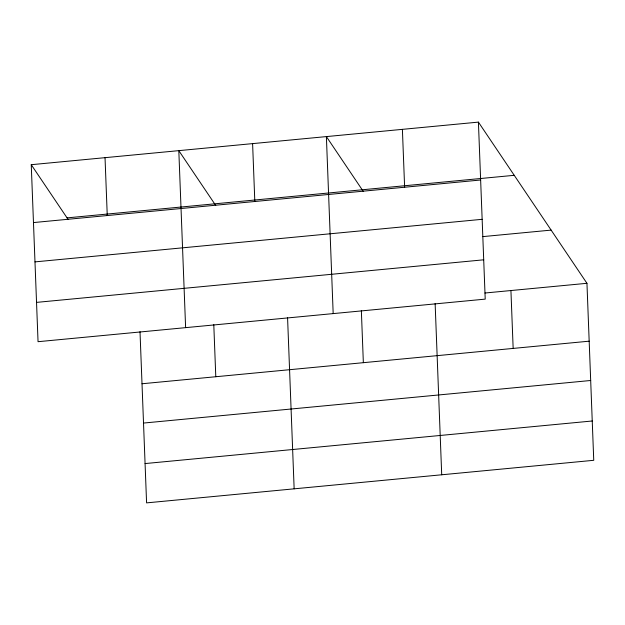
<?xml version="1.0" encoding="UTF-8"?>
<svg xmlns="http://www.w3.org/2000/svg" width="625" height="625" viewBox="0 0 625 625"><rect width="100%" height="100%" fill="white"/><g stroke="black" fill="none" stroke-linecap="round" stroke-linejoin="round"><path stroke-width="0.94" d="M478.414 122.117L485.219 299.125L38.047 341.695L31.25 164.695L478.414 122.117L586.953 283.305L593.75 460.305L146.586 502.883L140.008 331.664M67.062 217.883L514.234 175.312M33.477 222.57L480.641 180M34.984 261.883L482.148 219.313M482.812 236.617L551.133 230.109M36.539 302.383L483.711 259.812M484.953 293.016L586.953 283.305M142.008 383.758L589.172 341.18M143.516 423.062L590.688 380.492M145.07 463.57L592.242 420.992M363.266 191.375L326.383 136.594L333.18 313.602M215.703 205.422L178.812 150.648L185.617 327.648M31.25 164.695L68.133 219.477M510.93 290.539L513.156 348.414M435.133 303.562L441.711 474.781M402.398 129.359L404.625 187.234M361.352 310.594L363.352 362.68M287.57 317.617L294.148 488.828M252.602 143.617L254.82 201.5M213.789 324.641L215.789 376.727M105.031 157.672L107.258 215.547"/></g></svg>
